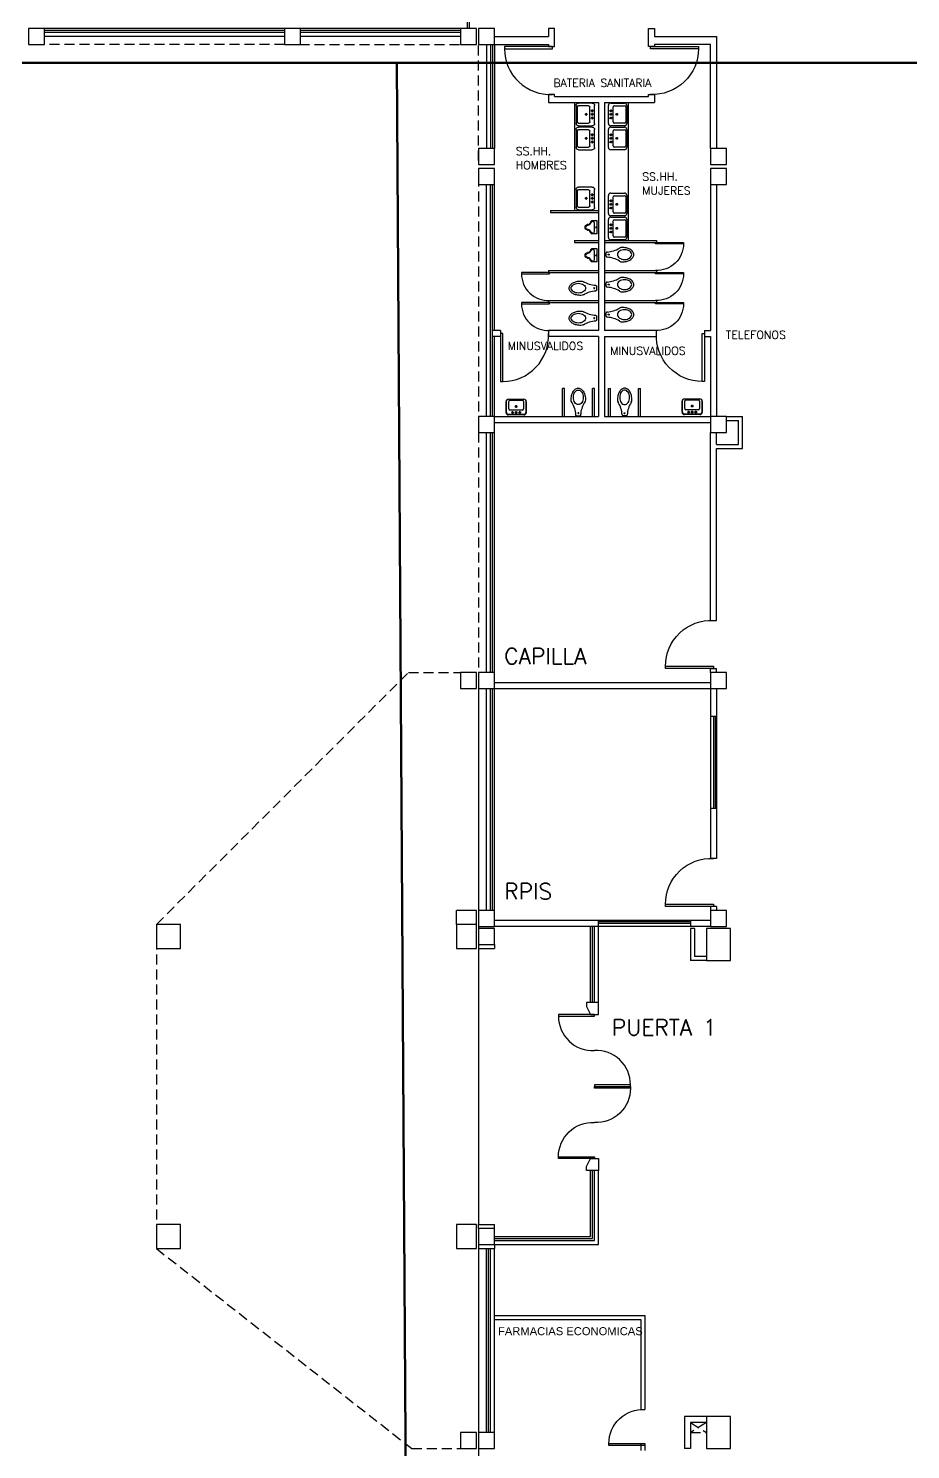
# Model space of a CAD drawing. Header units: metres. Extents: x 51 to 18146, y -212 to 18074.
# Drawn here: x 83.43 to 105.49, y 90.52 to 126.05 of the extents above; entities that cross this region are included whole.
import ezdxf

# ---------------------------------------------------------------- set-up
doc = ezdxf.new("R2010")
doc.units = ezdxf.units.M
doc.linetypes.add('HIDDEN', pattern=[0.375, 0.25, -0.125])
doc.layers.get('0').update_dxf_attribs({"color": 250})
for name, color, linetype in [('AY', 1, 'Continuous'), ('COL', 2, 'Continuous'), ('MU', 1, 'Continuous'), ('NO', 250, 'Continuous'), ('PA', 7, 'Continuous'), ('PU', 1, 'Continuous'), ('SA', 1, 'Continuous'), ('TA', 3, 'Continuous'), ('VE', 5, 'Continuous')]:
    doc.layers.add(name, color=color, linetype=linetype)
doc.layers.add('ZONAS', color=20, linetype='Continuous', lineweight=50)
doc.layers.get('0').freeze()
doc.styles.add('ROMANS', font='romans', dxfattribs={"height": 0.13})
doc.styles.get("Standard").update_dxf_attribs({"font": 'arial.ttf'})

# ---------------------------------------------------------------- blocks, each defined once
blk = doc.blocks.new('P-IZ')
at = {"color": 0}
blk.add_lwpolyline([(0.05, 1), (0.05, 0), (0, 0), (0, 1), (0.05, 1, -0.429311), (1, 0, -3.280951)], format="xyb", dxfattribs=at)
blk = doc.blocks.new('-COL40-')
at = {"color": 0}
blk.add_lwpolyline([(-0.2, 0.2), (-0.2, -0.2), (0.2, -0.2), (0.2, 0.2)], close=True, dxfattribs=at)
blk = doc.blocks.new('AS-01')
at = {"color": 0}
for p, q in [((-0.246, -0.098), (-0.246, 0.172)), ((-0.233, -0.135), (-0.233, 0.172)), ((-0.186, 0.232), (0.199, 0.232)), ((-0.186, 0.219), (0.199, 0.219)), ((-0.178, -0.103), (-0.178, 0.082)), ((-0.148, 0.112), (0.162, 0.112)), ((-0.053, 0.172), (-0.113, 0.172)), ((-0.083, 0.202), (-0.083, 0.142)), ((0.037, 0.172), (-0.023, 0.172)), ((0.037, 0.022), (-0.023, 0.022)), ((0.007, 0.202), (0.007, 0.142)), ((0.007, 0.052), (0.007, -0.008)), ((0.127, 0.172), (0.067, 0.172)), ((0.097, 0.202), (0.097, 0.142)), ((0.192, 0.082), (0.192, -0.103)), ((0.247, 0.172), (0.247, -0.135)), ((0.259, 0.172), (0.259, -0.098)), ((0.199, -0.158), (-0.186, -0.158)), ((0.162, -0.133), (-0.148, -0.133))]:
    blk.add_line(p, q, dxfattribs=at)
for centre in [(-0.083, 0.172), (0.007, 0.172), (0.007, 0.022), (0.097, 0.172)]:
    blk.add_circle(centre, 0.02, dxfattribs=at)
for centre, radius, start, end in [((-0.186, 0.172), 0.06, 90, 180), ((-0.186, 0.172), 0.0475, 90, 180), ((-0.148, 0.082), 0.03, 90, 180), ((0.162, 0.082), 0.03, 0, 90), ((0.199, 0.172), 0.06, 0, 90), ((0.199, 0.172), 0.0475, 0, 90), ((-0.186, -0.098), 0.06, 180, 270), ((-0.148, -0.103), 0.03, 180, 270), ((0.162, -0.103), 0.03, 270, 0), ((0.199, -0.098), 0.06, 270, 0)]:
    blk.add_arc(centre, radius, start, end, dxfattribs=at)
blk = doc.blocks.new('AS-03')
at = {"color": 0}
for p, q in [((-0.278, -0.098), (-0.278, 0.242)), ((-0.218, 0.302), (0.232, 0.302)), ((-0.211, -0.103), (-0.211, 0.152)), ((-0.181, 0.182), (0.194, 0.182)), ((-0.053, 0.242), (-0.113, 0.242)), ((-0.083, 0.272), (-0.083, 0.212)), ((0.037, 0.242), (-0.023, 0.242)), ((0.037, 0.092), (-0.023, 0.092)), ((0.007, 0.272), (0.007, 0.212)), ((0.007, 0.122), (0.007, 0.062)), ((0.127, 0.242), (0.067, 0.242)), ((0.097, 0.272), (0.097, 0.212)), ((0.224, 0.152), (0.224, -0.103)), ((0.292, 0.242), (0.292, -0.098)), ((0.232, -0.158), (-0.218, -0.158)), ((0.194, -0.133), (-0.181, -0.133))]:
    blk.add_line(p, q, dxfattribs=at)
for centre in [(-0.083, 0.242), (0.007, 0.242), (0.007, 0.092), (0.097, 0.242)]:
    blk.add_circle(centre, 0.02, dxfattribs=at)
for centre, radius, start, end in [((-0.218, 0.242), 0.06, 90, 180), ((-0.181, 0.152), 0.03, 90, 180), ((0.194, 0.152), 0.03, 0, 90), ((0.232, 0.242), 0.06, 0, 90), ((-0.218, -0.098), 0.06, 180, 270), ((-0.181, -0.103), 0.03, 180, 270), ((0.194, -0.103), 0.03, 270, 0), ((0.232, -0.098), 0.06, 270, 0)]:
    blk.add_arc(centre, radius, start, end, dxfattribs=at)
blk = doc.blocks.new('AS-14')
at = {"color": 0}
blk.add_line((-0.046, 0.483), (0.036, 0.483), dxfattribs=at)
for points in [[(-0.162, 0.158, 0.022879), (-0.17, 0.146, 0.128162), (-0.185, 0.088, 0.055069), (-0.173, -0.023, 0.068879), (-0.14, -0.11, 0.105724), (-0.079, -0.182, 0.165058), (-0.005, -0.207, 0.165058), (0.069, -0.182, 0.105724), (0.13, -0.11, 0.068879), (0.163, -0.023, 0.055069), (0.175, 0.088, 0.128162)], [(0.175, 0.088, 0.128162), (0.16, 0.146, 0.022879), (0.152, 0.158, 0.085166)]]:
    blk.add_lwpolyline(points, format="xyb", dxfattribs=at)
blk.add_lwpolyline([(-0.125, 0.023, 0.068446), (-0.116, -0.049, 0.080596), (-0.09, -0.105, 0.107056), (-0.047, -0.145, 0.138156), (-0.003, -0.158, 0.138156), (0.041, -0.145, 0.107056), (0.083, -0.105, 0.080596), (0.109, -0.049, 0.068446), (0.119, 0.023, 0.068446), (0.109, 0.095, 0.080596), (0.083, 0.151, 0.107056), (0.041, 0.191, 0.138156), (-0.003, 0.203, 0.138156), (-0.047, 0.191, 0.107056), (-0.09, 0.151, 0.080596), (-0.116, 0.095, 0.068446)], format="xyb", close=True, dxfattribs=at)
blk.add_circle((-0.002, 0.42), 0.0125, dxfattribs=at)
for centre, radius, start, end in [((-0.7, 0.487), 0.63, 327.6068, 357.4769), ((-0.046, 0.458), 0.025, 90, 177.4769), ((0.036, 0.458), 0.025, 2.5231, 90), ((0.69, 0.487), 0.63, 182.5231, 212.3932)]:
    blk.add_arc(centre, radius, start, end, dxfattribs=at)
blk = doc.blocks.new('P-DE')
at = {"color": 0}
blk.add_lwpolyline([(-0.05, 1), (-0.05, 0), (0, 0), (0, 1), (-0.05, 1, 0.429311), (-1, 0, 3.280951)], format="xyb", dxfattribs=at)
blk = doc.blocks.new('AS-08')
at = {"color": 0}
for p, q in [((-0.136, 0.143), (-0.136, 0.002)), ((0.184, 0.143), (-0.136, 0.143)), ((-0.121, 0.038), (-0.121, 0.028)), ((0.129, 0.078), (-0.081, 0.078)), ((0.169, 0.038), (0.169, 0.028)), ((0.184, 0.143), (0.184, 0.002)), ((-0.044, -0.096), (-0.033, -0.123)), ((-0.031, -0.09), (-0.018, -0.118)), ((0.091, -0.096), (0.08, -0.123))]:
    blk.add_line(p, q, dxfattribs=at)
blk.add_lwpolyline([(0.078, -0.09), (0.065, -0.118)], dxfattribs=at)
blk.add_circle((0.024, 0.113), 0.01, dxfattribs=at)
for centre, radius, start, end in [((-0.116, 0.002), 0.02, 180, 259.7597), ((-0.081, 0.038), 0.04, 90, 180), ((-0.081, 0.028), 0.04, 180, 248.1066), ((0.129, 0.038), 0.04, 0, 90), ((0.129, 0.028), 0.04, 291.8934, 0), ((0.164, 0.002), 0.02, 280.2403, 0), ((-0.136, -0.109), 0.0925, 10.6851, 79.7597), ((-0.136, -0.109), 0.107, 10.6851, 68.1066), ((-0.026, -0.088), 0.02, 190.6851, 203.774), ((-0.051, -0.131), 0.02, 16.3231, 23.774), ((0.024, -0.109), 0.0575, 193.7481, 343.6769), ((-0.037, -0.126), 0.02, 15.4756, 23.774), ((0.024, -0.109), 0.0425, 195.4756, 344.5244), ((0.084, -0.126), 0.02, 156.226, 164.5244), ((0.184, -0.109), 0.107, 111.8934, 169.3149), ((0.098, -0.131), 0.02, 156.226, 163.6769), ((0.073, -0.088), 0.02, 336.226, 349.3149), ((0.184, -0.109), 0.0925, 100.2403, 169.3149)]:
    blk.add_arc(centre, radius, start, end, dxfattribs=at)
blk = doc.blocks.new('-MP1')
at = {"color": 0}
for points in [[(0.475, 0.5), (0.475, 0), (0.5, 0), (0.5, 0.5), (0.475, 0.5, 0.429311), (0, 0, 3.280951)], [(-0.475, -0.5), (-0.475, 0), (-0.5, 0), (-0.5, -0.5), (-0.475, -0.5, 0.429311), (0, 0, 3.280951)]]:
    blk.add_lwpolyline(points, format="xyb", dxfattribs=at)

msp = doc.modelspace()

# ---------------------------------------------------------------- linework, layer by layer
at = {"layer": 'AY', "color": 0, "linetype": 'HIDDEN'}
for p, q in [((89.834, 125.647), (83.834, 125.647)), ((89.834, 125.647), (94.684, 125.647)), ((94.684, 122.747), (94.684, 125.647)), ((94.684, 122.347), (94.684, 116.347)), ((94.684, 115.947), (94.684, 109.947)), ((86.634, 103.647), (92.934, 109.947)), ((92.934, 109.947), (94.234, 109.947)), ((86.634, 103.647), (86.634, 95.547)), ((86.634, 95.547), (93.017, 90.547)), ((100.384, 91.197), (99.984, 90.947)), ((99.984, 91.197), (100.384, 90.947)), ((99.984, 90.947), (100.384, 90.947)), ((93.017, 90.547), (94.234, 90.547)), ((94.684, 90.547), (94.684, 84.297))]:
    msp.add_line(p, q, dxfattribs=at)
at = {"layer": 'AY', "color": 0}
for p, q in [((94.684, 109.547), (94.684, 103.547)), ((94.684, 103.047), (94.684, 96.147)), ((94.684, 95.547), (94.684, 90.947))]:
    msp.add_line(p, q, dxfattribs=at)
at = {"layer": 'COL', "color": 15}
for points in [[(86.634, 103.647), (86.634, 103.047), (87.234, 103.047), (87.234, 103.647)], [(94.134, 103.647), (94.134, 103.047), (94.634, 103.047), (94.634, 103.647)], [(100.384, 103.547), (100.384, 102.747), (100.984, 102.747), (100.984, 103.547)], [(86.634, 96.147), (86.634, 95.547), (87.234, 95.547), (87.234, 96.147)], [(94.134, 96.147), (94.134, 95.547), (94.634, 95.547), (94.634, 96.147)], [(100.384, 91.347), (100.384, 90.547), (100.984, 90.547), (100.984, 91.347)]]:
    msp.add_lwpolyline(points, close=True, dxfattribs=at)
at = {"layer": 'MU', "color": 0}
for p, q in [((97.084, 124.197), (97.084, 121.497)), ((98.434, 120.747), (98.434, 124.197))]:
    msp.add_line(p, q, dxfattribs=at)
at = {"layer": 'NO'}
for p, q in [((95.084, 93.873), (98.844, 93.873)), ((98.844, 93.873), (98.844, 91.527)), ((95.084, 93.773), (98.744, 93.773)), ((98.744, 93.773), (98.744, 91.526)), ((98.744, 90.672), (98.744, 90.497)), ((98.844, 90.672), (98.844, 90.497))]:
    msp.add_line(p, q, dxfattribs=at)
at = {"layer": 'PA', "color": 0}
for p, q in [((95.084, 125.847), (96.434, 125.847)), ((96.434, 126.047), (96.434, 125.847)), ((96.584, 126.047), (96.434, 126.047)), ((96.584, 125.597), (96.584, 126.047)), ((98.934, 126.047), (99.084, 126.047)), ((98.934, 125.597), (98.934, 126.047)), ((99.084, 126.047), (99.084, 125.847)), ((99.084, 125.847), (100.634, 125.847)), ((100.634, 125.847), (100.634, 123.047)), ((95.084, 125.647), (96.434, 125.647)), ((96.434, 125.647), (96.434, 125.597)), ((96.434, 125.597), (96.584, 125.597)), ((99.084, 125.597), (98.934, 125.597)), ((99.084, 125.647), (99.084, 125.597)), ((100.484, 125.647), (99.084, 125.647)), ((100.484, 123.047), (100.484, 125.647)), ((96.584, 124.397), (96.434, 124.397)), ((96.434, 124.397), (96.434, 124.197)), ((96.584, 124.347), (96.584, 124.397)), ((96.584, 124.347), (98.934, 124.347)), ((98.934, 124.397), (99.084, 124.397)), ((98.934, 124.347), (98.934, 124.397)), ((99.084, 124.397), (99.084, 124.197)), ((96.434, 124.197), (97.684, 124.197)), ((97.684, 124.197), (97.684, 118.497)), ((97.834, 124.197), (99.084, 124.197)), ((97.834, 124.197), (97.834, 118.497)), ((100.484, 122.147), (100.484, 118.497)), ((100.634, 122.147), (100.634, 116.347)), ((95.034, 118.347), (95.034, 118.497)), ((95.234, 118.497), (95.034, 118.497)), ((95.234, 118.347), (95.034, 118.347)), ((95.234, 118.497), (95.234, 118.347)), ((96.434, 118.497), (96.434, 118.347)), ((97.684, 118.497), (96.434, 118.497)), ((97.684, 118.347), (96.434, 118.347)), ((97.684, 118.347), (97.684, 116.347)), ((99.134, 118.497), (97.834, 118.497)), ((97.834, 118.347), (97.834, 116.347)), ((97.834, 118.347), (99.134, 118.347)), ((99.134, 118.347), (99.134, 118.497)), ((100.334, 118.497), (100.334, 118.347)), ((100.334, 118.497), (100.484, 118.497)), ((100.334, 118.347), (100.484, 118.347)), ((100.484, 118.347), (100.484, 116.347)), ((95.084, 116.347), (97.684, 116.347)), ((95.084, 116.197), (100.484, 116.197)), ((97.834, 116.347), (100.484, 116.347)), ((100.884, 116.347), (101.284, 116.347)), ((100.884, 116.247), (101.184, 116.247)), ((101.184, 115.647), (101.184, 116.247)), ((101.284, 115.547), (101.284, 116.347)), ((100.484, 111.247), (100.484, 115.947)), ((100.634, 115.647), (100.634, 115.947)), ((100.634, 115.647), (101.184, 115.647)), ((100.634, 115.547), (101.284, 115.547)), ((100.634, 111.247), (100.634, 115.547)), ((100.484, 111.247), (100.634, 111.247)), ((100.484, 109.947), (100.484, 110.047)), ((100.484, 110.047), (100.634, 110.047)), ((100.634, 109.947), (100.634, 110.047)), ((95.084, 109.697), (100.484, 109.697)), ((95.084, 109.547), (100.484, 109.547)), ((100.484, 109.547), (100.484, 108.847)), ((100.634, 109.547), (100.634, 108.847)), ((100.634, 108.847), (100.484, 108.847)), ((100.634, 106.547), (100.484, 106.547)), ((100.484, 106.547), (100.484, 105.297)), ((100.634, 106.547), (100.634, 105.297)), ((100.634, 105.297), (100.484, 105.297)), ((100.634, 104.097), (100.484, 104.097)), ((100.484, 104.097), (100.484, 103.997)), ((100.634, 104.097), (100.634, 103.997)), ((94.134, 103.647), (94.134, 103.997)), ((94.634, 103.997), (94.134, 103.997)), ((94.634, 103.647), (94.634, 103.997)), ((97.684, 103.747), (95.084, 103.747)), ((97.684, 103.597), (97.684, 103.747)), ((100.484, 103.747), (99.984, 103.747)), ((99.984, 103.747), (99.984, 103.597)), ((97.684, 103.597), (95.084, 103.597)), ((100.484, 103.597), (99.984, 103.597)), ((99.984, 103.547), (99.984, 102.747)), ((100.084, 103.547), (99.984, 103.547)), ((100.084, 103.547), (100.084, 102.847)), ((94.684, 103.147), (94.684, 103.047)), ((94.684, 103.047), (95.084, 103.047)), ((95.084, 103.147), (95.084, 103.047)), ((100.384, 102.747), (99.984, 102.747)), ((100.384, 102.847), (100.084, 102.847)), ((94.684, 96.147), (95.084, 96.147)), ((94.684, 96.047), (94.684, 96.147)), ((95.084, 96.047), (95.084, 96.147)), ((94.684, 95.647), (94.684, 95.547)), ((95.084, 95.647), (95.084, 95.547)), ((94.684, 95.547), (95.084, 95.547)), ((99.834, 91.347), (99.834, 90.547)), ((100.384, 91.347), (99.834, 91.347)), ((99.984, 91.197), (99.984, 90.547)), ((100.384, 91.197), (99.984, 91.197)), ((99.984, 90.547), (99.834, 90.547))]:
    msp.add_line(p, q, dxfattribs=at)
at = {"layer": 'PA', "color": 15}
for points in [[(97.684, 101.697), (97.384, 101.697), (97.384, 101.597), (97.484, 101.397), (97.684, 101.397)], [(97.684, 97.497), (97.384, 97.497), (97.384, 97.597), (97.484, 97.797), (97.684, 97.797)]]:
    msp.add_lwpolyline(points, close=True, dxfattribs=at)
at = {"layer": 'TA', "color": 0}
for p, q in [((94.409, 126.047), (94.409, 126.547)), ((94.459, 126.047), (94.459, 126.547)), ((96.484, 121.497), (97.684, 121.497)), ((96.484, 121.497), (96.484, 121.447)), ((96.484, 121.447), (97.684, 121.447)), ((97.084, 120.747), (97.684, 120.747)), ((97.084, 120.747), (97.084, 120.697)), ((97.084, 120.697), (97.684, 120.697)), ((97.834, 120.747), (99.134, 120.747)), ((97.834, 120.697), (99.134, 120.697)), ((99.134, 120.747), (99.134, 120.697)), ((96.434, 119.997), (97.684, 119.997)), ((96.434, 119.997), (96.434, 119.947)), ((96.434, 119.947), (97.684, 119.947)), ((97.834, 119.997), (99.134, 119.997)), ((97.834, 119.947), (99.134, 119.947)), ((99.134, 119.997), (99.134, 119.947)), ((96.434, 119.247), (96.434, 119.197)), ((96.434, 119.247), (97.684, 119.247)), ((96.434, 119.197), (97.684, 119.197)), ((97.834, 119.247), (99.134, 119.247)), ((97.834, 119.197), (99.134, 119.197)), ((99.134, 119.247), (99.134, 119.197)), ((96.784, 116.347), (96.784, 117.047)), ((96.834, 117.047), (96.784, 117.047)), ((96.834, 116.347), (96.834, 117.047)), ((97.534, 116.347), (97.534, 117.047)), ((97.584, 117.047), (97.534, 117.047)), ((97.584, 116.347), (97.584, 117.047)), ((97.934, 117.047), (97.984, 117.047)), ((97.934, 116.347), (97.934, 117.047)), ((97.984, 116.347), (97.984, 117.047)), ((98.684, 117.047), (98.734, 117.047)), ((98.684, 116.347), (98.684, 117.047)), ((98.734, 116.347), (98.734, 117.047))]:
    msp.add_line(p, q, dxfattribs=at)
at = {"layer": 'VE', "color": 0}
for p, q in [((89.834, 126.047), (83.834, 126.047)), ((89.834, 125.997), (83.834, 125.997)), ((89.834, 125.947), (83.834, 125.947)), ((89.834, 125.847), (83.834, 125.847)), ((94.234, 126.047), (90.234, 126.047)), ((94.234, 125.997), (90.234, 125.997)), ((94.234, 125.947), (90.234, 125.947)), ((94.234, 125.847), (90.234, 125.847)), ((94.884, 125.647), (94.884, 123.047)), ((94.984, 125.647), (94.984, 123.047)), ((95.034, 125.647), (95.034, 123.047)), ((95.084, 125.647), (95.084, 123.047)), ((94.884, 116.347), (94.884, 122.147)), ((94.984, 116.347), (94.984, 122.147)), ((95.034, 116.347), (95.034, 122.147)), ((95.084, 118.497), (95.084, 122.147)), ((95.084, 116.347), (95.084, 118.347)), ((94.884, 109.947), (94.884, 115.947)), ((94.984, 109.947), (94.984, 115.947)), ((95.034, 109.947), (95.034, 115.947)), ((95.084, 109.947), (95.084, 115.947)), ((94.884, 103.997), (94.884, 109.547)), ((94.984, 103.997), (94.984, 109.547)), ((95.034, 103.997), (95.034, 109.547)), ((95.084, 103.997), (95.084, 109.547)), ((100.484, 108.847), (100.484, 106.547)), ((100.559, 108.847), (100.559, 106.547)), ((100.599, 108.847), (100.599, 106.547)), ((100.634, 108.847), (100.634, 106.547)), ((99.984, 103.747), (97.684, 103.747)), ((97.484, 101.697), (97.484, 103.597)), ((97.534, 101.697), (97.534, 103.597)), ((97.584, 101.697), (97.584, 103.597)), ((99.984, 103.712), (97.684, 103.712)), ((99.984, 103.672), (97.684, 103.672)), ((97.684, 101.697), (97.684, 103.597)), ((99.984, 103.597), (97.684, 103.597)), ((97.484, 101.397), (97.684, 101.397)), ((97.484, 97.797), (97.684, 97.797)), ((97.484, 95.847), (97.484, 97.497)), ((97.534, 95.797), (97.534, 97.497)), ((97.584, 95.747), (97.584, 97.497)), ((97.684, 95.647), (97.684, 97.497)), ((95.084, 95.847), (97.484, 95.847)), ((95.084, 95.797), (97.534, 95.797)), ((95.084, 95.747), (97.584, 95.747)), ((95.084, 95.647), (97.684, 95.647)), ((94.884, 90.947), (94.884, 95.547)), ((94.934, 90.947), (94.934, 95.547)), ((94.984, 90.947), (94.984, 95.547)), ((95.084, 90.947), (95.084, 95.547))]:
    msp.add_line(p, q, dxfattribs=at)
at = {"layer": 'ZONAS', "color": 8, "lineweight": 140}
for points in [[(131.252, 125.188), (51.493, 125.188), (51.493, 167.472), (131.252, 167.472)], [(132.695, 125.188), (92.647, 125.188), (93.036, 63.013), (133.084, 63.003)]]:
    msp.add_lwpolyline(points, close=True, dxfattribs=at)

# ---------------------------------------------------------------- block references
at = {"layer": 'COL', "color": 0}
for p in [(83.634, 125.847), (90.034, 125.847), (94.434, 125.847), (94.884, 125.847), (94.884, 122.847), (100.684, 122.847), (94.884, 122.347), (100.684, 122.347), (94.884, 116.147), (100.684, 116.147), (94.434, 109.747), (94.884, 109.747), (100.684, 109.747), (94.884, 103.797), (100.684, 103.797), (94.884, 103.347), (94.884, 95.847), (94.434, 90.747), (94.884, 90.747)]:
    msp.add_blockref('-COL40-', p, dxfattribs=at)
at = {"layer": 'PU', "color": 0}
for name, p, xscale, yscale, zscale, rotation in [('P-DE', (96.534, 125.597), 1.199999999999999, 1.199999999999999, 1.199999999999999, 90), ('P-DE', (98.984, 125.597), -1.199999999999999, 1.199999999999999, 1.199999999999999, 270), ('P-DE', (99.109, 120.697), -0.7000000000000001, 0.7000000000000001, 0.7000000000000001, 270), ('P-IZ', (96.459, 119.947), -0.7000000000000001, 0.7000000000000001, 0.7000000000000001, 90), ('P-DE', (99.109, 119.947), -0.7000000000000001, 0.7000000000000001, 0.7000000000000001, 270), ('P-IZ', (96.459, 119.197), -0.7000000000000001, 0.7000000000000001, 0.7000000000000001, 90), ('P-DE', (99.109, 119.197), -0.7000000000000001, 0.7000000000000001, 0.7000000000000001, 270), ('P-DE', (95.234, 118.422), 1.199999999999999, 1.199999999999999, 1.199999999999999, 180), ('P-DE', (100.334, 118.422), -1.199999999999999, 1.199999999999999, 1.199999999999999, 180), ('P-DE', (100.559, 110.047), -1.199999999999999, 1.199999999999999, 1.199999999999999, 90), ('P-DE', (100.559, 104.097), -1.199999999999999, 1.199999999999999, 1.199999999999999, 90), ('-MP1', (97.584, 100.497), 1.8, 1.8, 1.8, 90), ('-MP1', (97.584, 98.697), -1.8, 1.8, 1.8, 90), ('P-IZ', (98.844, 90.627), 0.9, 0.9, 0.9, 90)]:
    msp.add_blockref(name, p, dxfattribs=dict(at, xscale=xscale, yscale=yscale, zscale=zscale, rotation=rotation))
at = {"layer": 'SA', "color": 0, "xscale": -1}
for name, p, rotation in [('AS-03', (97.284, 123.89), 270), ('AS-03', (97.284, 123.29), 270), ('AS-03', (97.284, 121.79), 270), ('AS-14', (97.159, 119.557), 270), ('AS-14', (97.159, 118.807), 270), ('AS-14', (97.184, 116.847), 180)]:
    msp.add_blockref(name, p, dxfattribs=dict(at, rotation=rotation))
at = {"layer": 'SA', "color": 0}
for name, p, rotation in [('AS-03', (98.234, 123.89), 90), ('AS-03', (98.234, 123.29), 90), ('AS-03', (98.234, 121.64), 90), ('AS-08', (97.509, 121.097), 270), ('AS-03', (98.234, 121.04), 90), ('AS-08', (97.509, 120.397), 270), ('AS-14', (98.359, 120.397), 90), ('AS-14', (98.359, 119.647), 90), ('AS-14', (98.359, 118.897), 90), ('AS-14', (98.334, 116.847), 180), ('AS-01', (95.634, 116.618), 180), ('AS-01', (100.034, 116.627), 180)]:
    msp.add_blockref(name, p, dxfattribs=dict(at, rotation=rotation))

# ---------------------------------------------------------------- texts
at = {"layer": 'NO', "color": 0, "style": 'ROMANS'}
for s, height, p in [('BATERIA SANITARIA', 0.2, (96.556, 124.584)), ('SS.HH.', 0.2, (95.615, 122.878)), ('HOMBRES', 0.2, (95.615, 122.528)), ('SS.HH.', 0.2, (98.778, 122.241)), ('MUJERES', 0.2, (98.778, 121.891)), ('TELEFONOS', 0.2, (100.868, 118.287)), ('MINUSVALIDOS', 0.2, (95.417, 118.009)), ('MINUSVALIDOS', 0.2, (97.978, 117.89)), ('CAPILLA', 0.4, (95.329, 110.156)), ('RPIS', 0.4, (95.329, 104.277)), ('PUERTA 1', 0.4, (98.02, 100.876))]:
    msp.add_text(s, height=height, dxfattribs=at).set_placement(p)
at = {"layer": 'NO', "color": 0}
msp.add_text('FARMACIAS ECONOMICAS', height=0.2, dxfattribs=at).set_placement((95.173, 93.381))

doc.saveas('drawing.dxf')
